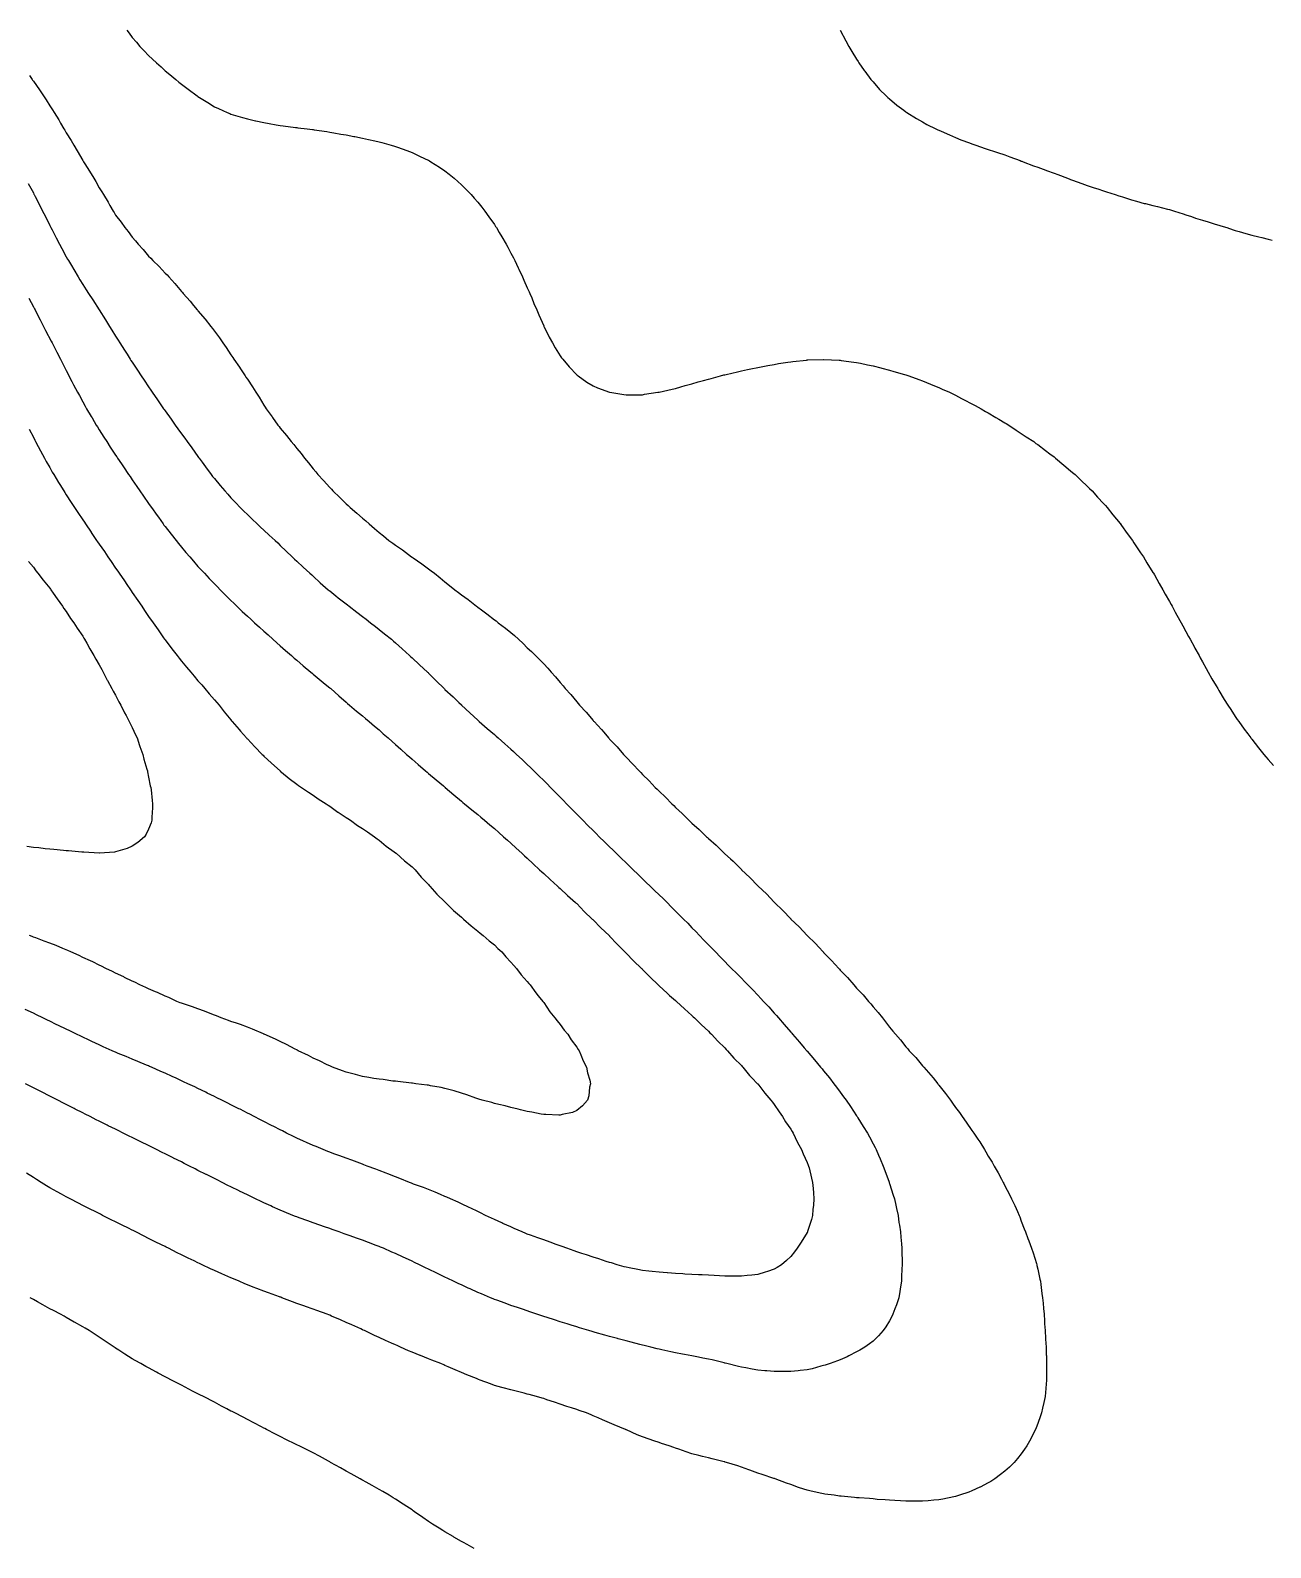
# Model space of a CAD drawing. Extents: x -717077 to -715000, y -984627 to -984000.
# Drawn here: x -715755.7 to -715680.3, y -984335.7 to -984243.5 of the extents above; entities that cross this region are included whole.
import ezdxf

# ---------------------------------------------------------------- set-up
doc = ezdxf.new("R2010")
doc.units = 0
doc.layers.add('buffer_B1_0_1_clip', color=7, linetype='Continuous')

msp = doc.modelspace()

# ---------------------------------------------------------------- linework, layer by layer
at = {"layer": 'buffer_B1_0_1_clip'}
for points in [[(-715749.824, -984243.5), (-715749.684, -984243.689), (-715749.496, -984243.951), (-715749.24, -984244.245), (-715749.022, -984244.5), (-715748.761, -984244.766), (-715748.496, -984245.05), (-715748.26, -984245.265), (-715748.013, -984245.5), (-715747.738, -984245.743), (-715747.496, -984245.969), (-715747.2, -984246.204), (-715746.849, -984246.5), (-715746.654, -984246.659), (-715746.496, -984246.794), (-715746.084, -984247.089), (-715745.545, -984247.5), (-715745.516, -984247.521), (-715745.496, -984247.538), (-715745.399, -984247.597), (-715744.897, -984247.901), (-715744.496, -984248.156), (-715744.258, -984248.262), (-715743.726, -984248.5), (-715743.566, -984248.571), (-715743.496, -984248.601), (-715743.353, -984248.643), (-715742.8, -984248.805), (-715742.496, -984248.893), (-715742.002, -984249.007), (-715741.985, -984249.011), (-715741.496, -984249.126), (-715741.175, -984249.18), (-715740.741, -984249.255), (-715740.496, -984249.297), (-715740.315, -984249.32), (-715739.583, -984249.413), (-715739.496, -984249.424), (-715739.427, -984249.432), (-715738.863, -984249.5), (-715738.537, -984249.542), (-715738.496, -984249.547), (-715738.44, -984249.556), (-715737.666, -984249.671), (-715737.496, -984249.699), (-715737.254, -984249.742), (-715736.812, -984249.817), (-715736.496, -984249.875), (-715736.031, -984249.965), (-715735.972, -984249.976), (-715735.496, -984250.069), (-715735.144, -984250.149), (-715734.759, -984250.237), (-715734.496, -984250.297), (-715734.336, -984250.341), (-715733.754, -984250.5), (-715733.556, -984250.56), (-715733.496, -984250.578), (-715733.373, -984250.623), (-715732.821, -984250.826), (-715732.496, -984250.945), (-715732.117, -984251.122), (-715731.657, -984251.339), (-715731.496, -984251.415), (-715731.442, -984251.446), (-715731.349, -984251.5), (-715730.835, -984251.839), (-715730.496, -984252.063), (-715730.25, -984252.255), (-715729.936, -984252.5), (-715729.705, -984252.71), (-715729.496, -984252.896), (-715729.196, -984253.201), (-715728.899, -984253.5), (-715728.713, -984253.718), (-715728.496, -984253.966), (-715728.259, -984254.264), (-715728.069, -984254.5), (-715727.836, -984254.84), (-715727.496, -984255.316), (-715727.422, -984255.427), (-715727.372, -984255.5), (-715727.201, -984255.796), (-715727.051, -984256.056), (-715726.782, -984256.5), (-715726.686, -984256.691), (-715726.496, -984257.044), (-715726.341, -984257.346), (-715726.257, -984257.5), (-715726.049, -984257.947), (-715726.016, -984258.021), (-715725.782, -984258.5), (-715725.699, -984258.704), (-715725.496, -984259.16), (-715725.391, -984259.396), (-715725.339, -984259.5), (-715725.228, -984259.768), (-715725.098, -984260.103), (-715724.918, -984260.5), (-715724.8, -984260.804), (-715724.496, -984261.473), (-715724.487, -984261.492), (-715724.482, -984261.5), (-715724.468, -984261.528), (-715724.16, -984262.165), (-715723.968, -984262.5), (-715723.803, -984262.808), (-715723.496, -984263.295), (-715723.41, -984263.415), (-715723.338, -984263.5), (-715722.958, -984263.963), (-715722.496, -984264.438), (-715722.462, -984264.467), (-715722.415, -984264.5), (-715721.879, -984264.884), (-715721.496, -984265.119), (-715721.231, -984265.235), (-715720.498, -984265.498), (-715720.496, -984265.499), (-715720.495, -984265.499), (-715720.488, -984265.5), (-715719.641, -984265.645), (-715719.496, -984265.664), (-715719.339, -984265.658), (-715718.651, -984265.656), (-715718.496, -984265.649), (-715718.371, -984265.625), (-715717.563, -984265.5), (-715717.504, -984265.492), (-715717.496, -984265.491), (-715717.484, -984265.489), (-715716.691, -984265.305), (-715716.496, -984265.27), (-715716.178, -984265.182), (-715715.898, -984265.098), (-715715.496, -984264.996), (-715715.117, -984264.879), (-715714.786, -984264.791), (-715714.496, -984264.707), (-715714.338, -984264.658), (-715713.767, -984264.5), (-715713.549, -984264.447), (-715713.496, -984264.436), (-715713.414, -984264.419), (-715712.738, -984264.258), (-715712.496, -984264.208), (-715712.125, -984264.13), (-715711.915, -984264.081), (-715711.496, -984263.997), (-715711.079, -984263.917), (-715710.877, -984263.882), (-715710.496, -984263.811), (-715710.231, -984263.765), (-715709.679, -984263.684), (-715709.496, -984263.653), (-715709.361, -984263.635), (-715708.542, -984263.547), (-715708.496, -984263.541), (-715708.457, -984263.538), (-715707.502, -984263.507), (-715707.496, -984263.506), (-715707.489, -984263.507), (-715706.55, -984263.555), (-715706.496, -984263.557), (-715706.431, -984263.565), (-715705.663, -984263.668), (-715705.496, -984263.69), (-715705.256, -984263.74), (-715704.824, -984263.829), (-715704.496, -984263.898), (-715704.017, -984264.022), (-715703.96, -984264.036), (-715703.496, -984264.155), (-715703.229, -984264.233), (-715702.579, -984264.417), (-715702.496, -984264.441), (-715702.451, -984264.456), (-715702.317, -984264.5), (-715701.723, -984264.728), (-715701.496, -984264.811), (-715701.007, -984265.012), (-715700.969, -984265.027), (-715700.496, -984265.218), (-715700.3, -984265.305), (-715699.853, -984265.5), (-715699.616, -984265.621), (-715699.496, -984265.68), (-715699.115, -984265.881), (-715698.959, -984265.964), (-715698.496, -984266.202), (-715698.302, -984266.307), (-715697.933, -984266.5), (-715697.661, -984266.666), (-715697.496, -984266.761), (-715697.035, -984267.039), (-715696.852, -984267.143), (-715696.496, -984267.351), (-715696.403, -984267.408), (-715696.245, -984267.5), (-715695.798, -984267.803), (-715695.496, -984267.998), (-715695.197, -984268.202), (-715694.74, -984268.5), (-715694.601, -984268.606), (-715694.495, -984268.682), (-715694.032, -984269.037), (-715693.754, -984269.242), (-715693.495, -984269.433), (-715693.458, -984269.463), (-715693.407, -984269.5), (-715692.917, -984269.922), (-715692.495, -984270.271), (-715692.373, -984270.378), (-715692.227, -984270.5), (-715691.859, -984270.864), (-715691.495, -984271.21), (-715691.349, -984271.354), (-715691.195, -984271.5), (-715690.865, -984271.87), (-715690.495, -984272.268), (-715690.385, -984272.39), (-715690.282, -984272.5), (-715689.935, -984272.94), (-715689.495, -984273.471), (-715689.482, -984273.487), (-715689.471, -984273.5), (-715689.409, -984273.587), (-715689.067, -984274.072), (-715688.744, -984274.5), (-715688.65, -984274.655), (-715688.495, -984274.886), (-715688.252, -984275.257), (-715688.079, -984275.5), (-715687.864, -984275.869), (-715687.495, -984276.443), (-715687.473, -984276.478), (-715687.458, -984276.5), (-715687.411, -984276.585), (-715687.117, -984277.122), (-715686.888, -984277.5), (-715686.754, -984277.759), (-715686.495, -984278.212), (-715686.392, -984278.397), (-715686.329, -984278.5), (-715686.139, -984278.857), (-715686.041, -984279.046), (-715685.782, -984279.5), (-715685.687, -984279.692), (-715685.495, -984280.039), (-715685.334, -984280.339), (-715685.238, -984280.5), (-715684.982, -984280.987), (-715684.946, -984281.05), (-715684.692, -984281.5), (-715684.627, -984281.632), (-715684.495, -984281.868), (-715684.274, -984282.279), (-715684.144, -984282.501), (-715683.912, -984282.918), (-715683.655, -984283.341), (-715683.56, -984283.501), (-715683.537, -984283.542), (-715683.495, -984283.61), (-715683.165, -984284.17), (-715682.951, -984284.501), (-715682.776, -984284.782), (-715682.495, -984285.195), (-715682.375, -984285.38), (-715682.29, -984285.501), (-715681.962, -984285.967), (-715681.743, -984286.253), (-715681.555, -984286.501), (-715681.53, -984286.535), (-715681.495, -984286.578), (-715681.094, -984287.099), (-715680.756, -984287.501), (-715680.638, -984287.643), (-715680.495, -984287.802), (-715680.176, -984288.181)], [(-715706.494, -984243.502), (-715706.157, -984244.161), (-715705.964, -984244.5), (-715705.795, -984244.799), (-715705.496, -984245.274), (-715705.41, -984245.415), (-715705.352, -984245.5), (-715705.028, -984245.967), (-715705.002, -984246.007), (-715704.627, -984246.5), (-715704.569, -984246.573), (-715704.496, -984246.655), (-715704.099, -984247.103), (-715703.702, -984247.5), (-715703.595, -984247.6), (-715703.496, -984247.683), (-715703.051, -984248.056), (-715702.623, -984248.373), (-715702.496, -984248.469), (-715702.478, -984248.483), (-715702.451, -984248.5), (-715701.865, -984248.87), (-715701.496, -984249.077), (-715701.224, -984249.229), (-715700.674, -984249.5), (-715700.552, -984249.557), (-715700.496, -984249.58), (-715700.353, -984249.643), (-715699.863, -984249.868), (-715699.496, -984250.022), (-715699.159, -984250.164), (-715698.636, -984250.36), (-715698.496, -984250.415), (-715698.435, -984250.44), (-715698.262, -984250.5), (-715697.691, -984250.696), (-715697.496, -984250.753), (-715697.115, -984250.881), (-715696.939, -984250.944), (-715696.496, -984251.084), (-715696.196, -984251.201), (-715695.563, -984251.433), (-715695.496, -984251.458), (-715695.466, -984251.47), (-715695.387, -984251.5), (-715694.744, -984251.749), (-715694.495, -984251.837), (-715694.011, -984252.016), (-715693.964, -984252.031), (-715693.495, -984252.196), (-715693.276, -984252.281), (-715692.682, -984252.5), (-715692.548, -984252.552), (-715692.495, -984252.572), (-715692.383, -984252.613), (-715691.82, -984252.825), (-715691.495, -984252.938), (-715691.077, -984253.081), (-715690.842, -984253.154), (-715690.495, -984253.267), (-715690.322, -984253.327), (-715689.783, -984253.5), (-715689.569, -984253.574), (-715689.495, -984253.599), (-715689.355, -984253.641), (-715688.809, -984253.814), (-715688.495, -984253.903), (-715688.023, -984254.028), (-715687.953, -984254.043), (-715687.495, -984254.156), (-715687.225, -984254.229), (-715686.62, -984254.376), (-715686.495, -984254.408), (-715686.425, -984254.43), (-715686.189, -984254.5), (-715685.666, -984254.671), (-715685.495, -984254.727), (-715685.159, -984254.836), (-715684.914, -984254.919), (-715684.495, -984255.05), (-715684.153, -984255.158), (-715683.71, -984255.286), (-715683.495, -984255.351), (-715683.382, -984255.387), (-715683.009, -984255.5), (-715682.625, -984255.63), (-715682.495, -984255.673), (-715682.253, -984255.743), (-715681.858, -984255.863), (-715681.495, -984255.963), (-715681.066, -984256.071), (-715680.886, -984256.11), (-715680.495, -984256.203), (-715680.259, -984256.264)], [(-715755.731, -984246.265), (-715755.569, -984246.5), (-715755.538, -984246.542), (-715755.496, -984246.605), (-715755.124, -984247.129), (-715754.883, -984247.5), (-715754.726, -984247.731), (-715754.496, -984248.103), (-715754.336, -984248.341), (-715754.238, -984248.5), (-715753.953, -984248.958), (-715753.837, -984249.16), (-715753.636, -984249.5), (-715753.583, -984249.587), (-715753.496, -984249.742), (-715753.202, -984250.206), (-715753.027, -984250.5), (-715752.828, -984250.833), (-715752.496, -984251.425), (-715752.466, -984251.471), (-715752.448, -984251.5), (-715752.367, -984251.629), (-715752.078, -984252.082), (-715751.829, -984252.5), (-715751.704, -984252.709), (-715751.496, -984253.086), (-715751.332, -984253.336), (-715751.231, -984253.5), (-715750.955, -984253.96), (-715750.844, -984254.152), (-715750.64, -984254.5), (-715750.584, -984254.589), (-715750.496, -984254.736), (-715750.171, -984255.176), (-715749.938, -984255.5), (-715749.743, -984255.747), (-715749.496, -984256.076), (-715749.296, -984256.3), (-715749.126, -984256.5), (-715748.828, -984256.833), (-715748.496, -984257.229), (-715748.36, -984257.365), (-715748.232, -984257.5), (-715747.863, -984257.868), (-715747.496, -984258.26), (-715747.375, -984258.379), (-715747.264, -984258.5), (-715746.901, -984258.906), (-715746.496, -984259.392), (-715746.444, -984259.448), (-715746.399, -984259.5), (-715745.973, -984259.978), (-715745.765, -984260.231), (-715745.542, -984260.5), (-715745.521, -984260.525), (-715745.496, -984260.557), (-715745.06, -984261.064), (-715744.717, -984261.5), (-715744.62, -984261.625), (-715744.496, -984261.798), (-715744.191, -984262.195), (-715743.977, -984262.5), (-715743.783, -984262.787), (-715743.496, -984263.237), (-715743.387, -984263.391), (-715743.315, -984263.5), (-715742.977, -984263.982), (-715742.909, -984264.087), (-715742.638, -984264.5), (-715742.58, -984264.584), (-715742.496, -984264.717), (-715742.176, -984265.181), (-715741.975, -984265.5), (-715741.789, -984265.794), (-715741.496, -984266.285), (-715741.408, -984266.413), (-715741.352, -984266.5), (-715740.99, -984266.995), (-715740.967, -984267.029), (-715740.638, -984267.5), (-715740.575, -984267.58), (-715740.496, -984267.683), (-715740.124, -984268.129), (-715739.84, -984268.5), (-715739.679, -984268.683), (-715739.496, -984268.914), (-715739.227, -984269.232), (-715739.023, -984269.5), (-715738.783, -984269.788), (-715738.496, -984270.164), (-715738.34, -984270.345), (-715738.215, -984270.5), (-715737.864, -984270.868), (-715737.496, -984271.295), (-715737.393, -984271.398), (-715737.299, -984271.5), (-715736.881, -984271.886), (-715736.496, -984272.281), (-715736.379, -984272.384), (-715736.257, -984272.5), (-715735.84, -984272.845), (-715735.496, -984273.158), (-715735.308, -984273.313), (-715735.102, -984273.5), (-715734.77, -984273.775), (-715734.496, -984274.021), (-715734.225, -984274.23), (-715733.896, -984274.5), (-715733.661, -984274.666), (-715733.496, -984274.793), (-715733.077, -984275.082), (-715732.526, -984275.5), (-715732.508, -984275.513), (-715732.496, -984275.522), (-715732.428, -984275.569), (-715731.91, -984275.915), (-715731.496, -984276.225), (-715731.336, -984276.341), (-715731.141, -984276.5), (-715730.778, -984276.783), (-715730.496, -984277.027), (-715730.226, -984277.231), (-715729.895, -984277.5), (-715729.664, -984277.668), (-715729.496, -984277.802), (-715729.089, -984278.094), (-715728.577, -984278.5), (-715728.53, -984278.534), (-715728.496, -984278.562), (-715728.269, -984278.727), (-715727.95, -984278.955), (-715727.496, -984279.32), (-715727.39, -984279.395), (-715727.256, -984279.5), (-715726.821, -984279.826), (-715726.496, -984280.096), (-715726.272, -984280.277), (-715726.03, -984280.5), (-715725.753, -984280.758), (-715725.496, -984281.023), (-715725.249, -984281.254), (-715725.007, -984281.5), (-715724.743, -984281.748), (-715724.496, -984282.005), (-715724.249, -984282.254), (-715724.037, -984282.501), (-715723.779, -984282.784), (-715723.496, -984283.137), (-715723.325, -984283.329), (-715723.188, -984283.501), (-715722.854, -984283.859), (-715722.496, -984284.302), (-715722.401, -984284.406), (-715722.324, -984284.501), (-715721.92, -984284.925), (-715721.496, -984285.442), (-715721.467, -984285.472), (-715721.444, -984285.501), (-715720.981, -984285.986), (-715720.856, -984286.14), (-715720.558, -984286.501), (-715720.528, -984286.533), (-715720.496, -984286.572), (-715720.04, -984287.045), (-715719.653, -984287.501), (-715719.575, -984287.58), (-715719.496, -984287.671), (-715719.079, -984288.083), (-715718.707, -984288.501), (-715718.599, -984288.604), (-715718.496, -984288.719), (-715718.096, -984289.101), (-715717.729, -984289.501), (-715717.609, -984289.614), (-715717.496, -984289.735), (-715717.099, -984290.104), (-715716.724, -984290.501), (-715716.604, -984290.609), (-715716.496, -984290.723), (-715716.087, -984291.091), (-715715.687, -984291.501), (-715715.585, -984291.59), (-715715.496, -984291.679), (-715715.056, -984292.061), (-715714.611, -984292.501), (-715714.548, -984292.553), (-715714.496, -984292.603), (-715714.015, -984293.019), (-715713.534, -984293.501), (-715713.513, -984293.518), (-715713.496, -984293.536), (-715713.149, -984293.847), (-715712.987, -984293.992), (-715712.496, -984294.5), (-715712.495, -984294.5), (-715712.495, -984294.501), (-715711.974, -984294.979), (-715711.496, -984295.487), (-715711.488, -984295.493), (-715711.482, -984295.501), (-715710.97, -984295.975), (-715710.496, -984296.483), (-715710.486, -984296.491), (-715710.478, -984296.501), (-715709.97, -984296.975), (-715709.496, -984297.486), (-715709.488, -984297.493), (-715709.481, -984297.501), (-715708.974, -984297.979), (-715708.496, -984298.497), (-715708.494, -984298.499), (-715708.492, -984298.501), (-715707.984, -984298.989), (-715707.78, -984299.216), (-715707.522, -984299.501), (-715707.509, -984299.514), (-715707.496, -984299.529), (-715707.01, -984300.015), (-715706.584, -984300.501), (-715706.541, -984300.546), (-715706.496, -984300.601), (-715706.053, -984301.058), (-715705.671, -984301.501), (-715705.586, -984301.591), (-715705.496, -984301.697), (-715705.104, -984302.109), (-715704.774, -984302.501), (-715704.64, -984302.645), (-715704.496, -984302.825), (-715704.177, -984303.183), (-715703.93, -984303.501), (-715703.734, -984303.74), (-715703.496, -984304.067), (-715703.296, -984304.301), (-715703.141, -984304.501), (-715702.836, -984304.841), (-715702.496, -984305.272), (-715702.386, -984305.391), (-715702.295, -984305.501), (-715701.908, -984305.913), (-715701.496, -984306.412), (-715701.453, -984306.458), (-715701.416, -984306.501), (-715700.979, -984306.984), (-715700.854, -984307.142), (-715700.567, -984307.501), (-715700.535, -984307.54), (-715700.496, -984307.594), (-715700.087, -984308.092), (-715699.79, -984308.501), (-715699.669, -984308.674), (-715699.496, -984308.941), (-715699.255, -984309.26), (-715699.084, -984309.501), (-715698.835, -984309.84), (-715698.496, -984310.345), (-715698.428, -984310.433), (-715698.381, -984310.501), (-715698.13, -984310.866), (-715698.019, -984311.025), (-715697.718, -984311.501), (-715697.638, -984311.643), (-715697.496, -984311.906), (-715697.269, -984312.274), (-715697.136, -984312.501), (-715696.904, -984312.909), (-715696.696, -984313.3), (-715696.587, -984313.501), (-715696.558, -984313.563), (-715696.496, -984313.696), (-715696.219, -984314.224), (-715696.079, -984314.501), (-715695.891, -984314.896), (-715695.726, -984315.27), (-715695.621, -984315.501), (-715695.589, -984315.594), (-715695.496, -984315.859), (-715695.315, -984316.32), (-715695.243, -984316.501), (-715695.097, -984316.899), (-715695.043, -984317.048), (-715694.878, -984317.501), (-715694.779, -984317.784), (-715694.578, -984318.418), (-715694.55, -984318.501), (-715694.541, -984318.546), (-715694.495, -984318.77), (-715694.362, -984319.367), (-715694.332, -984319.501), (-715694.305, -984319.691), (-715694.236, -984320.241), (-715694.198, -984320.501), (-715694.168, -984320.828), (-715694.145, -984321.15), (-715694.112, -984321.501), (-715694.084, -984321.912), (-715694.076, -984322.081), (-715694.047, -984322.501), (-715694.021, -984322.975), (-715694.019, -984323.024), (-715693.991, -984323.501), (-715693.974, -984323.979), (-715693.971, -984324.025), (-715693.953, -984324.501), (-715693.957, -984324.962), (-715693.956, -984325.04), (-715693.959, -984325.501), (-715694.002, -984325.994), (-715694.003, -984326.008), (-715694.048, -984326.501), (-715694.123, -984326.873), (-715694.209, -984327.214), (-715694.272, -984327.501), (-715694.324, -984327.672), (-715694.495, -984328.151), (-715694.587, -984328.409), (-715694.626, -984328.501), (-715694.763, -984328.768), (-715694.915, -984329.081), (-715695.153, -984329.501), (-715695.289, -984329.707), (-715695.496, -984329.98), (-715695.723, -984330.273), (-715695.928, -984330.501), (-715696.21, -984330.786), (-715696.496, -984331.039), (-715696.748, -984331.248), (-715697.102, -984331.501), (-715697.337, -984331.659), (-715697.496, -984331.751), (-715697.99, -984332.007), (-715698.011, -984332.016), (-715698.496, -984332.241), (-715698.681, -984332.315), (-715699.247, -984332.501), (-715699.435, -984332.561), (-715699.496, -984332.577), (-715699.59, -984332.595), (-715700.251, -984332.745), (-715700.496, -984332.787), (-715700.803, -984332.808), (-715701.154, -984332.842), (-715701.496, -984332.864), (-715701.853, -984332.858), (-715702.136, -984332.861), (-715702.496, -984332.855), (-715702.828, -984332.833), (-715703.177, -984332.819), (-715703.496, -984332.799), (-715703.77, -984332.776), (-715704.248, -984332.748), (-715704.496, -984332.727), (-715704.702, -984332.707), (-715705.333, -984332.664), (-715705.496, -984332.648), (-715705.627, -984332.633), (-715706.436, -984332.56), (-715706.496, -984332.554), (-715706.541, -984332.546), (-715706.856, -984332.501), (-715707.42, -984332.425), (-715707.496, -984332.416), (-715707.603, -984332.393), (-715708.246, -984332.251), (-715708.496, -984332.199), (-715708.954, -984332.042), (-715709.016, -984332.021), (-715709.496, -984331.852), (-715709.752, -984331.757), (-715710.45, -984331.501), (-715710.484, -984331.489), (-715710.496, -984331.485), (-715710.518, -984331.478), (-715711.234, -984331.239), (-715711.496, -984331.156), (-715711.978, -984330.983), (-715712.035, -984330.961), (-715712.496, -984330.793), (-715712.716, -984330.721), (-715713.401, -984330.501), (-715713.475, -984330.48), (-715713.496, -984330.474), (-715713.531, -984330.465), (-715714.277, -984330.282), (-715714.496, -984330.231), (-715714.858, -984330.138), (-715715.076, -984330.082), (-715715.496, -984329.974), (-715715.852, -984329.857), (-715716.293, -984329.703), (-715716.496, -984329.635), (-715716.595, -984329.6), (-715716.874, -984329.501), (-715717.342, -984329.347), (-715717.496, -984329.297), (-715717.806, -984329.19), (-715718.088, -984329.093), (-715718.496, -984328.951), (-715718.815, -984328.82), (-715719.462, -984328.534), (-715719.496, -984328.52), (-715719.509, -984328.514), (-715719.538, -984328.501), (-715720.216, -984328.221), (-715720.496, -984328.103), (-715720.918, -984327.924), (-715721.2, -984327.796), (-715721.496, -984327.666), (-715721.614, -984327.619), (-715721.906, -984327.501), (-715722.342, -984327.347), (-715722.496, -984327.292), (-715722.805, -984327.192), (-715723.095, -984327.1), (-715723.496, -984326.967), (-715723.849, -984326.854), (-715724.299, -984326.698), (-715724.496, -984326.632), (-715724.597, -984326.602), (-715724.935, -984326.501), (-715725.378, -984326.384), (-715725.496, -984326.351), (-715725.695, -984326.302), (-715726.179, -984326.185), (-715726.496, -984326.105), (-715726.97, -984325.975), (-715727.042, -984325.954), (-715727.496, -984325.826), (-715727.736, -984325.741), (-715728.356, -984325.501), (-715728.459, -984325.464), (-715728.496, -984325.449), (-715728.581, -984325.415), (-715729.177, -984325.182), (-715729.496, -984325.051), (-715729.881, -984324.886), (-715730.299, -984324.697), (-715730.496, -984324.61), (-715730.573, -984324.578), (-715730.753, -984324.501), (-715731.286, -984324.291), (-715731.496, -984324.206), (-715731.979, -984324.017), (-715732.003, -984324.008), (-715732.496, -984323.813), (-715732.714, -984323.719), (-715733.196, -984323.501), (-715733.405, -984323.41), (-715733.496, -984323.368), (-715733.734, -984323.263), (-715734.098, -984323.103), (-715734.496, -984322.923), (-715734.785, -984322.79), (-715735.376, -984322.501), (-715735.458, -984322.463), (-715735.496, -984322.444), (-715735.597, -984322.399), (-715736.15, -984322.155), (-715736.496, -984322), (-715736.846, -984321.851), (-715737.384, -984321.612), (-715737.496, -984321.564), (-715737.541, -984321.546), (-715737.656, -984321.501), (-715738.271, -984321.276), (-715738.496, -984321.193), (-715738.964, -984321.033), (-715739.011, -984321.016), (-715739.496, -984320.849), (-715739.751, -984320.756), (-715740.409, -984320.501), (-715740.472, -984320.477), (-715740.496, -984320.468), (-715740.547, -984320.449), (-715741.205, -984320.21), (-715741.496, -984320.101), (-715741.931, -984319.936), (-715742.145, -984319.851), (-715742.496, -984319.715), (-715742.647, -984319.652), (-715742.994, -984319.501), (-715743.345, -984319.35), (-715743.496, -984319.285), (-715743.874, -984319.123), (-715744.044, -984319.049), (-715744.496, -984318.855), (-715744.737, -984318.742), (-715745.237, -984318.501), (-715745.414, -984318.419), (-715745.496, -984318.379), (-715745.728, -984318.269), (-715746.092, -984318.097), (-715746.496, -984317.903), (-715746.764, -984317.769), (-715747.285, -984317.501), (-715747.426, -984317.431), (-715747.496, -984317.395), (-715747.704, -984317.292), (-715748.095, -984317.1), (-715748.496, -984316.902), (-715748.762, -984316.767), (-715749.278, -984316.501), (-715749.423, -984316.428), (-715749.496, -984316.391), (-715749.711, -984316.286), (-715750.094, -984316.099), (-715750.496, -984315.901), (-715750.764, -984315.769), (-715751.287, -984315.501), (-715751.426, -984315.431), (-715751.496, -984315.395), (-715751.704, -984315.293), (-715752.095, -984315.1), (-715752.496, -984314.901), (-715752.76, -984314.764), (-715753.249, -984314.501), (-715753.411, -984314.416), (-715753.496, -984314.369), (-715753.787, -984314.21), (-715754.057, -984314.062), (-715754.496, -984313.818), (-715754.695, -984313.699), (-715755.011, -984313.501), (-715755.311, -984313.316), (-715755.496, -984313.199), (-715755.921, -984312.926)], [(-715755.809, -984252.814), (-715755.496, -984253.398), (-715755.459, -984253.464), (-715755.441, -984253.5), (-715755.383, -984253.613), (-715755.12, -984254.124), (-715754.931, -984254.5), (-715754.784, -984254.789), (-715754.496, -984255.368), (-715754.451, -984255.455), (-715754.428, -984255.5), (-715754.357, -984255.639), (-715754.112, -984256.116), (-715753.915, -984256.5), (-715753.769, -984256.773), (-715753.496, -984257.278), (-715753.415, -984257.419), (-715753.368, -984257.5), (-715753.186, -984257.81), (-715753.045, -984258.05), (-715752.778, -984258.5), (-715752.671, -984258.676), (-715752.496, -984258.962), (-715752.281, -984259.285), (-715752.14, -984259.5), (-715751.887, -984259.892), (-715751.5, -984260.496), (-715751.497, -984260.5), (-715751.497, -984260.501), (-715751.496, -984260.503), (-715751.107, -984261.112), (-715750.862, -984261.5), (-715750.723, -984261.727), (-715750.496, -984262.102), (-715750.337, -984262.342), (-715750.235, -984262.5), (-715749.95, -984262.955), (-715749.799, -984263.198), (-715749.61, -984263.5), (-715749.565, -984263.57), (-715749.496, -984263.68), (-715749.164, -984264.169), (-715748.944, -984264.5), (-715748.764, -984264.768), (-715748.496, -984265.174), (-715748.362, -984265.366), (-715748.272, -984265.5), (-715747.957, -984265.962), (-715747.8, -984266.197), (-715747.595, -984266.5), (-715747.554, -984266.558), (-715747.496, -984266.641), (-715747.134, -984267.139), (-715746.879, -984267.5), (-715746.716, -984267.721), (-715746.496, -984268.027), (-715746.295, -984268.3), (-715746.152, -984268.5), (-715745.876, -984268.88), (-715745.496, -984269.406), (-715745.456, -984269.461), (-715745.427, -984269.5), (-715745.241, -984269.755), (-715745.034, -984270.039), (-715744.692, -984270.5), (-715744.606, -984270.61), (-715744.496, -984270.748), (-715744.153, -984271.158), (-715743.863, -984271.5), (-715743.69, -984271.695), (-715743.496, -984271.907), (-715743.207, -984272.212), (-715742.929, -984272.5), (-715742.713, -984272.718), (-715742.496, -984272.931), (-715742.206, -984273.211), (-715741.902, -984273.5), (-715741.693, -984273.698), (-715741.496, -984273.879), (-715741.173, -984274.177), (-715740.816, -984274.5), (-715740.651, -984274.656), (-715740.496, -984274.802), (-715740.144, -984275.149), (-715739.778, -984275.5), (-715739.635, -984275.639), (-715739.496, -984275.769), (-715739.117, -984276.122), (-715738.694, -984276.5), (-715738.591, -984276.596), (-715738.496, -984276.682), (-715738.069, -984277.074), (-715737.581, -984277.5), (-715737.535, -984277.54), (-715737.496, -984277.573), (-715737.123, -984277.873), (-715736.982, -984277.987), (-715736.496, -984278.362), (-715736.417, -984278.422), (-715736.314, -984278.5), (-715735.854, -984278.858), (-715735.496, -984279.129), (-715735.285, -984279.29), (-715735.011, -984279.5), (-715734.724, -984279.729), (-715734.496, -984279.909), (-715734.166, -984280.171), (-715733.751, -984280.5), (-715733.613, -984280.618), (-715733.496, -984280.721), (-715733.089, -984281.094), (-715732.641, -984281.5), (-715732.566, -984281.571), (-715732.496, -984281.636), (-715732.047, -984282.052), (-715731.558, -984282.501), (-715731.526, -984282.531), (-715731.496, -984282.561), (-715731.024, -984283.029), (-715730.546, -984283.501), (-715730.52, -984283.525), (-715730.496, -984283.549), (-715730.007, -984284.012), (-715729.656, -984284.34), (-715729.496, -984284.49), (-715729.49, -984284.495), (-715729.485, -984284.501), (-715728.977, -984284.982), (-715728.496, -984285.43), (-715728.459, -984285.464), (-715728.419, -984285.501), (-715727.925, -984285.929), (-715727.496, -984286.294), (-715727.386, -984286.391), (-715727.265, -984286.501), (-715726.855, -984286.859), (-715726.496, -984287.173), (-715726.325, -984287.33), (-715726.144, -984287.501), (-715725.808, -984287.813), (-715725.496, -984288.104), (-715725.295, -984288.3), (-715725.093, -984288.501), (-715724.792, -984288.797), (-715724.496, -984289.088), (-715724.291, -984289.296), (-715724.093, -984289.501), (-715723.797, -984289.801), (-715723.496, -984290.104), (-715723.3, -984290.305), (-715723.113, -984290.501), (-715722.807, -984290.812), (-715722.496, -984291.125), (-715722.309, -984291.314), (-715722.127, -984291.501), (-715721.812, -984291.817), (-715721.496, -984292.13), (-715721.309, -984292.314), (-715721.125, -984292.501), (-715720.808, -984292.813), (-715720.496, -984293.117), (-715720.301, -984293.306), (-715720.104, -984293.501), (-715719.795, -984293.8), (-715719.496, -984294.09), (-715719.286, -984294.291), (-715719.07, -984294.501), (-715718.778, -984294.783), (-715718.496, -984295.056), (-715718.268, -984295.272), (-715718.033, -984295.501), (-715717.761, -984295.766), (-715717.496, -984296.026), (-715717.253, -984296.258), (-715717.009, -984296.501), (-715716.751, -984296.756), (-715716.496, -984297.014), (-715716.25, -984297.255), (-715716.01, -984297.501), (-715715.755, -984297.76), (-715715.496, -984298.027), (-715715.26, -984298.265), (-715715.034, -984298.501), (-715714.769, -984298.774), (-715714.496, -984299.061), (-715714.277, -984299.282), (-715714.069, -984299.501), (-715713.784, -984299.789), (-715713.496, -984300.083), (-715713.287, -984300.292), (-715713.086, -984300.501), (-715712.789, -984300.794), (-715712.496, -984301.097), (-715712.294, -984301.299), (-715712.104, -984301.501), (-715711.803, -984301.808), (-715711.496, -984302.133), (-715711.315, -984302.32), (-715711.153, -984302.501), (-715710.834, -984302.839), (-715710.496, -984303.218), (-715710.361, -984303.366), (-715710.246, -984303.501), (-715709.893, -984303.898), (-715709.496, -984304.37), (-715709.434, -984304.439), (-715709.383, -984304.501), (-715708.967, -984304.972), (-715708.675, -984305.321), (-715708.524, -984305.501), (-715708.511, -984305.516), (-715708.496, -984305.534), (-715708.046, -984306.051), (-715707.679, -984306.501), (-715707.596, -984306.601), (-715707.496, -984306.728), (-715707.146, -984307.151), (-715706.875, -984307.501), (-715706.711, -984307.716), (-715706.496, -984308.016), (-715706.285, -984308.29), (-715706.133, -984308.501), (-715705.874, -984308.879), (-715705.496, -984309.457), (-715705.477, -984309.482), (-715705.465, -984309.501), (-715705.413, -984309.583), (-715705.088, -984310.093), (-715704.841, -984310.501), (-715704.72, -984310.725), (-715704.496, -984311.154), (-715704.372, -984311.377), (-715704.307, -984311.501), (-715704.163, -984311.833), (-715704.061, -984312.066), (-715703.873, -984312.501), (-715703.775, -984312.78), (-715703.522, -984313.475), (-715703.512, -984313.501), (-715703.509, -984313.514), (-715703.496, -984313.557), (-715703.269, -984314.274), (-715703.196, -984314.501), (-715703.113, -984314.883), (-715703.073, -984315.078), (-715702.978, -984315.501), (-715702.922, -984315.927), (-715702.893, -984316.103), (-715702.838, -984316.501), (-715702.817, -984316.822), (-715702.778, -984317.219), (-715702.758, -984317.501), (-715702.757, -984317.762), (-715702.735, -984318.261), (-715702.733, -984318.501), (-715702.748, -984318.754), (-715702.76, -984319.236), (-715702.777, -984319.501), (-715702.832, -984319.837), (-715702.868, -984320.128), (-715702.935, -984320.501), (-715703.071, -984320.925), (-715703.17, -984321.175), (-715703.288, -984321.501), (-715703.354, -984321.642), (-715703.496, -984321.899), (-715703.724, -984322.272), (-715703.885, -984322.501), (-715704.173, -984322.823), (-715704.496, -984323.132), (-715704.703, -984323.293), (-715705.004, -984323.501), (-715705.306, -984323.69), (-715705.496, -984323.796), (-715705.963, -984324.033), (-715706.078, -984324.083), (-715706.496, -984324.276), (-715706.655, -984324.342), (-715707.1, -984324.501), (-715707.397, -984324.6), (-715707.496, -984324.627), (-715707.661, -984324.666), (-715708.184, -984324.812), (-715708.496, -984324.879), (-715708.92, -984324.926), (-715709.051, -984324.945), (-715709.496, -984324.99), (-715709.984, -984324.99), (-715710.006, -984324.99), (-715710.496, -984324.99), (-715710.941, -984324.946), (-715711.059, -984324.937), (-715711.496, -984324.896), (-715711.83, -984324.835), (-715712.23, -984324.766), (-715712.496, -984324.718), (-715712.67, -984324.675), (-715713.373, -984324.501), (-715713.471, -984324.476), (-715713.496, -984324.47), (-715713.535, -984324.461), (-715714.277, -984324.282), (-715714.496, -984324.234), (-715714.83, -984324.167), (-715715.103, -984324.108), (-715715.496, -984324.032), (-715715.94, -984323.945), (-715716.074, -984323.922), (-715716.496, -984323.843), (-715716.776, -984323.782), (-715717.329, -984323.668), (-715717.496, -984323.632), (-715717.6, -984323.605), (-715718.001, -984323.501), (-715718.395, -984323.4), (-715718.496, -984323.375), (-715718.663, -984323.333), (-715719.19, -984323.195), (-715719.496, -984323.119), (-715719.986, -984322.991), (-715720.012, -984322.985), (-715720.496, -984322.861), (-715720.777, -984322.782), (-715721.382, -984322.614), (-715721.496, -984322.583), (-715721.558, -984322.563), (-715721.758, -984322.501), (-715722.319, -984322.324), (-715722.496, -984322.268), (-715722.833, -984322.163), (-715723.081, -984322.086), (-715723.496, -984321.957), (-715723.844, -984321.849), (-715724.286, -984321.71), (-715724.496, -984321.645), (-715724.605, -984321.61), (-715724.926, -984321.501), (-715725.351, -984321.356), (-715725.496, -984321.305), (-715725.792, -984321.204), (-715726.096, -984321.101), (-715726.496, -984320.964), (-715726.837, -984320.842), (-715727.339, -984320.657), (-715727.496, -984320.6), (-715727.567, -984320.572), (-715727.736, -984320.501), (-715728.27, -984320.275), (-715728.496, -984320.177), (-715728.963, -984319.968), (-715729.082, -984319.914), (-715729.496, -984319.728), (-715729.651, -984319.656), (-715729.971, -984319.501), (-715730.324, -984319.329), (-715730.496, -984319.245), (-715730.987, -984319.01), (-715730.999, -984319.004), (-715731.496, -984318.764), (-715731.674, -984318.679), (-715732.037, -984318.501), (-715732.347, -984318.352), (-715732.496, -984318.279), (-715732.902, -984318.094), (-715733.031, -984318.036), (-715733.496, -984317.825), (-715733.722, -984317.727), (-715734.237, -984317.501), (-715734.419, -984317.424), (-715734.496, -984317.391), (-715734.673, -984317.323), (-715735.139, -984317.144), (-715735.496, -984317.009), (-715735.871, -984316.876), (-715736.255, -984316.741), (-715736.496, -984316.656), (-715736.611, -984316.616), (-715736.93, -984316.501), (-715737.347, -984316.352), (-715737.496, -984316.298), (-715737.806, -984316.191), (-715738.088, -984316.093), (-715738.496, -984315.953), (-715738.83, -984315.834), (-715739.348, -984315.648), (-715739.496, -984315.596), (-715739.564, -984315.569), (-715739.729, -984315.501), (-715740.27, -984315.275), (-715740.496, -984315.179), (-715740.967, -984314.972), (-715741.07, -984314.927), (-715741.496, -984314.738), (-715741.658, -984314.663), (-715741.995, -984314.501), (-715742.332, -984314.337), (-715742.496, -984314.256), (-715742.972, -984314.024), (-715743.004, -984314.009), (-715743.496, -984313.768), (-715743.675, -984313.68), (-715744.027, -984313.501), (-715744.338, -984313.343), (-715744.496, -984313.261), (-715744.971, -984313.025), (-715745.004, -984313.009), (-715745.496, -984312.764), (-715745.671, -984312.676), (-715746.016, -984312.501), (-715746.334, -984312.339), (-715746.496, -984312.256), (-715746.978, -984312.018), (-715747.002, -984312.007), (-715747.496, -984311.763), (-715747.671, -984311.676), (-715748.017, -984311.501), (-715748.336, -984311.341), (-715748.496, -984311.26), (-715748.966, -984311.031), (-715749.006, -984311.011), (-715749.496, -984310.772), (-715749.677, -984310.682), (-715750.036, -984310.501), (-715750.344, -984310.349), (-715750.496, -984310.273), (-715750.942, -984310.054), (-715751.014, -984310.019), (-715751.496, -984309.784), (-715751.683, -984309.688), (-715752.047, -984309.501), (-715752.347, -984309.352), (-715752.496, -984309.277), (-715752.948, -984309.048), (-715753.011, -984309.016), (-715753.496, -984308.772), (-715753.674, -984308.679), (-715754.009, -984308.501), (-715754.331, -984308.336), (-715754.496, -984308.251), (-715754.994, -984307.998), (-715755.002, -984307.994), (-715755.496, -984307.744), (-715755.657, -984307.662), (-715755.973, -984307.501)], [(-715755.776, -984259.78), (-715755.496, -984260.307), (-715755.429, -984260.434), (-715755.394, -984260.5), (-715755.285, -984260.711), (-715755.09, -984261.095), (-715754.877, -984261.5), (-715754.748, -984261.753), (-715754.404, -984262.409), (-715754.356, -984262.5), (-715754.213, -984262.783), (-715754.068, -984263.073), (-715753.849, -984263.5), (-715753.73, -984263.734), (-715753.496, -984264.189), (-715753.389, -984264.394), (-715753.332, -984264.5), (-715753.157, -984264.84), (-715753.047, -984265.052), (-715752.811, -984265.5), (-715752.701, -984265.706), (-715752.496, -984266.082), (-715752.345, -984266.35), (-715752.259, -984266.5), (-715751.98, -984266.984), (-715751.933, -984267.063), (-715751.676, -984267.5), (-715751.607, -984267.612), (-715751.496, -984267.792), (-715751.219, -984268.223), (-715751.039, -984268.5), (-715750.824, -984268.829), (-715750.496, -984269.324), (-715750.425, -984269.429), (-715750.376, -984269.5), (-715750.143, -984269.853), (-715750.026, -984270.031), (-715749.712, -984270.5), (-715749.624, -984270.629), (-715749.496, -984270.818), (-715749.216, -984271.221), (-715749.021, -984271.5), (-715748.806, -984271.811), (-715748.496, -984272.257), (-715748.395, -984272.399), (-715748.322, -984272.5), (-715747.981, -984272.985), (-715747.903, -984273.093), (-715747.611, -984273.5), (-715747.562, -984273.567), (-715747.496, -984273.657), (-715747.126, -984274.13), (-715746.831, -984274.5), (-715746.682, -984274.686), (-715746.496, -984274.916), (-715746.226, -984275.231), (-715745.991, -984275.5), (-715745.763, -984275.768), (-715745.496, -984276.078), (-715745.293, -984276.298), (-715745.101, -984276.5), (-715744.812, -984276.816), (-715744.496, -984277.147), (-715744.32, -984277.325), (-715744.143, -984277.5), (-715743.821, -984277.826), (-715743.496, -984278.148), (-715743.317, -984278.322), (-715743.127, -984278.5), (-715742.807, -984278.811), (-715742.496, -984279.099), (-715742.288, -984279.293), (-715742.058, -984279.5), (-715741.765, -984279.769), (-715741.496, -984280.009), (-715741.238, -984280.243), (-715740.944, -984280.5), (-715740.71, -984280.715), (-715740.496, -984280.907), (-715740.181, -984281.186), (-715739.814, -984281.5), (-715739.647, -984281.651), (-715739.496, -984281.784), (-715739.111, -984282.115), (-715738.645, -984282.501), (-715738.565, -984282.57), (-715738.496, -984282.629), (-715738.021, -984283.026), (-715737.766, -984283.23), (-715737.496, -984283.447), (-715737.467, -984283.472), (-715737.433, -984283.501), (-715736.942, -984283.947), (-715736.496, -984284.331), (-715736.406, -984284.411), (-715736.301, -984284.501), (-715735.864, -984284.869), (-715735.496, -984285.162), (-715735.316, -984285.321), (-715735.105, -984285.501), (-715734.776, -984285.781), (-715734.496, -984286.013), (-715734.24, -984286.244), (-715733.95, -984286.501), (-715733.709, -984286.714), (-715733.496, -984286.899), (-715733.181, -984287.186), (-715732.827, -984287.501), (-715732.651, -984287.656), (-715732.496, -984287.791), (-715732.118, -984288.123), (-715731.678, -984288.501), (-715731.58, -984288.585), (-715731.496, -984288.656), (-715731.037, -984289.042), (-715730.583, -984289.413), (-715730.496, -984289.485), (-715730.487, -984289.492), (-715730.477, -984289.501), (-715729.951, -984289.956), (-715729.496, -984290.342), (-715729.41, -984290.415), (-715729.304, -984290.501), (-715728.861, -984290.866), (-715728.496, -984291.159), (-715728.311, -984291.316), (-715728.088, -984291.501), (-715727.768, -984291.773), (-715727.496, -984292.001), (-715727.232, -984292.237), (-715726.931, -984292.501), (-715726.703, -984292.708), (-715726.496, -984292.892), (-715726.181, -984293.186), (-715725.834, -984293.501), (-715725.659, -984293.664), (-715725.496, -984293.812), (-715725.142, -984294.147), (-715724.753, -984294.501), (-715724.62, -984294.625), (-715724.496, -984294.737), (-715724.101, -984295.106), (-715723.661, -984295.501), (-715723.575, -984295.58), (-715723.496, -984295.652), (-715723.057, -984296.062), (-715722.564, -984296.501), (-715722.529, -984296.534), (-715722.496, -984296.565), (-715722.032, -984297.037), (-715721.549, -984297.501), (-715721.523, -984297.528), (-715721.496, -984297.554), (-715721.025, -984298.03), (-715720.53, -984298.501), (-715720.513, -984298.518), (-715720.496, -984298.535), (-715720.03, -984299.035), (-715719.564, -984299.501), (-715719.53, -984299.535), (-715719.496, -984299.57), (-715719.037, -984300.042), (-715718.552, -984300.501), (-715718.524, -984300.529), (-715718.496, -984300.557), (-715718.033, -984301.038), (-715717.545, -984301.501), (-715717.52, -984301.525), (-715717.496, -984301.547), (-715717.007, -984302.012), (-715716.859, -984302.137), (-715716.496, -984302.449), (-715716.469, -984302.474), (-715716.44, -984302.501), (-715715.957, -984302.962), (-715715.496, -984303.362), (-715715.425, -984303.43), (-715715.348, -984303.501), (-715714.924, -984303.929), (-715714.496, -984304.319), (-715714.406, -984304.411), (-715714.312, -984304.501), (-715713.919, -984304.924), (-715713.496, -984305.331), (-715713.414, -984305.419), (-715713.334, -984305.501), (-715712.944, -984305.949), (-715712.496, -984306.401), (-715712.449, -984306.454), (-715712.405, -984306.501), (-715711.993, -984306.998), (-715711.858, -984307.138), (-715711.509, -984307.501), (-715711.503, -984307.508), (-715711.496, -984307.516), (-715711.07, -984308.075), (-715710.695, -984308.501), (-715710.613, -984308.618), (-715710.496, -984308.766), (-715710.207, -984309.212), (-715709.995, -984309.501), (-715709.809, -984309.814), (-715709.496, -984310.269), (-715709.41, -984310.415), (-715709.356, -984310.501), (-715709.221, -984310.775), (-715709.077, -984311.082), (-715708.85, -984311.501), (-715708.749, -984311.754), (-715708.496, -984312.288), (-715708.436, -984312.441), (-715708.411, -984312.501), (-715708.382, -984312.614), (-715708.239, -984313.244), (-715708.171, -984313.501), (-715708.138, -984313.858), (-715708.122, -984314.127), (-715708.085, -984314.501), (-715708.113, -984314.883), (-715708.145, -984315.15), (-715708.173, -984315.501), (-715708.24, -984315.756), (-715708.477, -984316.482), (-715708.482, -984316.501), (-715708.486, -984316.51), (-715708.496, -984316.53), (-715708.86, -984317.136), (-715709.096, -984317.501), (-715709.272, -984317.724), (-715709.496, -984317.992), (-715709.762, -984318.235), (-715710.058, -984318.501), (-715710.321, -984318.675), (-715710.496, -984318.777), (-715710.901, -984318.906), (-715711.042, -984318.954), (-715711.496, -984319.091), (-715711.865, -984319.132), (-715712.151, -984319.156), (-715712.496, -984319.192), (-715712.803, -984319.193), (-715713.179, -984319.184), (-715713.496, -984319.184), (-715713.824, -984319.172), (-715714.145, -984319.151), (-715714.496, -984319.138), (-715714.876, -984319.121), (-715715.099, -984319.104), (-715715.496, -984319.088), (-715715.932, -984319.065), (-715716.05, -984319.055), (-715716.496, -984319.033), (-715716.99, -984318.995), (-715717.001, -984318.995), (-715717.496, -984318.959), (-715717.902, -984318.907), (-715718.11, -984318.886), (-715718.496, -984318.839), (-715718.778, -984318.783), (-715719.31, -984318.686), (-715719.496, -984318.65), (-715719.613, -984318.618), (-715720.043, -984318.501), (-715720.387, -984318.392), (-715720.496, -984318.361), (-715720.701, -984318.295), (-715721.142, -984318.147), (-715721.496, -984318.039), (-715721.899, -984317.904), (-715722.179, -984317.817), (-715722.496, -984317.715), (-715722.653, -984317.658), (-715723.102, -984317.501), (-715723.385, -984317.39), (-715723.496, -984317.349), (-715723.734, -984317.262), (-715724.114, -984317.119), (-715724.496, -984316.987), (-715724.851, -984316.856), (-715725.292, -984316.704), (-715725.496, -984316.632), (-715725.588, -984316.593), (-715725.817, -984316.501), (-715726.285, -984316.29), (-715726.496, -984316.202), (-715726.978, -984315.983), (-715727.04, -984315.956), (-715727.496, -984315.758), (-715727.668, -984315.673), (-715728.037, -984315.501), (-715728.342, -984315.347), (-715728.496, -984315.274), (-715728.933, -984315.063), (-715729.017, -984315.022), (-715729.496, -984314.803), (-715729.701, -984314.706), (-715730.16, -984314.501), (-715730.388, -984314.393), (-715730.496, -984314.346), (-715730.761, -984314.236), (-715731.089, -984314.094), (-715731.496, -984313.934), (-715731.806, -984313.811), (-715732.401, -984313.596), (-715732.496, -984313.56), (-715732.538, -984313.543), (-715732.646, -984313.501), (-715733.246, -984313.251), (-715733.496, -984313.154), (-715733.966, -984312.971), (-715734.059, -984312.937), (-715734.496, -984312.773), (-715734.693, -984312.698), (-715735.217, -984312.501), (-715735.417, -984312.422), (-715735.496, -984312.393), (-715735.665, -984312.331), (-715736.147, -984312.152), (-715736.496, -984312.028), (-715736.882, -984311.887), (-715737.236, -984311.76), (-715737.496, -984311.666), (-715737.614, -984311.619), (-715737.901, -984311.501), (-715738.319, -984311.324), (-715738.496, -984311.25), (-715739.496, -984310.802), (-715739.699, -984310.703), (-715740.111, -984310.501), (-715740.368, -984310.373), (-715740.496, -984310.309), (-715740.885, -984310.111), (-715741.032, -984310.037), (-715741.496, -984309.802), (-715741.694, -984309.699), (-715742.076, -984309.501), (-715742.352, -984309.357), (-715742.496, -984309.282), (-715742.939, -984309.058), (-715743.014, -984309.019), (-715743.496, -984308.778), (-715743.68, -984308.685), (-715744.046, -984308.501), (-715744.346, -984308.351), (-715744.496, -984308.276), (-715744.929, -984308.068), (-715745.019, -984308.024), (-715745.496, -984307.797), (-715745.696, -984307.701), (-715746.114, -984307.501), (-715746.374, -984307.379), (-715746.496, -984307.322), (-715746.823, -984307.173), (-715747.06, -984307.065), (-715747.496, -984306.87), (-715747.751, -984306.756), (-715748.324, -984306.501), (-715748.444, -984306.448), (-715748.496, -984306.426), (-715748.624, -984306.372), (-715749.147, -984306.152), (-715749.496, -984306.008), (-715749.854, -984305.859), (-715750.335, -984305.661), (-715750.496, -984305.595), (-715750.561, -984305.566), (-715750.708, -984305.501), (-715751.251, -984305.256), (-715751.496, -984305.146), (-715751.937, -984304.942), (-715752.155, -984304.841), (-715752.496, -984304.684), (-715752.619, -984304.624), (-715752.873, -984304.501), (-715753.289, -984304.294), (-715753.496, -984304.191), (-715753.959, -984303.964), (-715754.1, -984303.896), (-715754.496, -984303.705), (-715754.633, -984303.638), (-715754.916, -984303.501), (-715755.304, -984303.309), (-715755.496, -984303.216), (-715755.985, -984302.99)], [(-715755.748, -984267.753), (-715755.496, -984268.23), (-715755.404, -984268.409), (-715755.356, -984268.5), (-715755.203, -984268.793), (-715755.063, -984269.067), (-715754.828, -984269.5), (-715754.709, -984269.714), (-715754.496, -984270.082), (-715754.344, -984270.349), (-715754.254, -984270.5), (-715753.972, -984270.976), (-715753.894, -984271.102), (-715753.65, -984271.5), (-715753.59, -984271.594), (-715753.496, -984271.737), (-715753.195, -984272.2), (-715752.997, -984272.5), (-715752.796, -984272.801), (-715752.496, -984273.243), (-715752.392, -984273.397), (-715752.323, -984273.5), (-715751.992, -984273.997), (-715751.978, -984274.018), (-715751.653, -984274.5), (-715751.589, -984274.593), (-715751.496, -984274.727), (-715751.18, -984275.185), (-715750.963, -984275.5), (-715750.772, -984275.777), (-715750.496, -984276.179), (-715750.365, -984276.369), (-715750.275, -984276.5), (-715749.962, -984276.967), (-715749.824, -984277.172), (-715749.603, -984277.5), (-715749.56, -984277.565), (-715749.496, -984277.66), (-715749.152, -984278.156), (-715748.914, -984278.5), (-715748.744, -984278.749), (-715748.496, -984279.116), (-715748.221, -984279.5), (-715747.924, -984279.929), (-715747.583, -984280.414), (-715747.522, -984280.5), (-715747.511, -984280.516), (-715747.496, -984280.537), (-715747.077, -984281.082), (-715746.752, -984281.5), (-715746.641, -984281.646), (-715746.496, -984281.836), (-715746.192, -984282.197), (-715745.932, -984282.501), (-715745.736, -984282.74), (-715745.496, -984283.025), (-715745.272, -984283.277), (-715745.072, -984283.501), (-715744.808, -984283.813), (-715744.496, -984284.182), (-715744.347, -984284.352), (-715744.218, -984284.501), (-715743.9, -984284.905), (-715743.496, -984285.404), (-715743.451, -984285.456), (-715743.412, -984285.501), (-715742.99, -984285.995), (-715742.912, -984286.084), (-715742.546, -984286.501), (-715742.523, -984286.528), (-715742.496, -984286.559), (-715742.039, -984287.043), (-715741.589, -984287.501), (-715741.544, -984287.548), (-715741.496, -984287.597), (-715741.031, -984288.036), (-715740.51, -984288.501), (-715740.503, -984288.508), (-715740.496, -984288.514), (-715740.42, -984288.576), (-715739.955, -984288.96), (-715739.496, -984289.311), (-715739.386, -984289.391), (-715739.218, -984289.501), (-715738.794, -984289.799), (-715738.496, -984289.985), (-715738.189, -984290.194), (-715737.707, -984290.501), (-715737.585, -984290.589), (-715737.496, -984290.648), (-715736.997, -984291.002), (-715736.988, -984291.008), (-715736.496, -984291.33), (-715736.396, -984291.401), (-715736.238, -984291.501), (-715735.804, -984291.809), (-715735.496, -984291.994), (-715735.206, -984292.21), (-715734.771, -984292.501), (-715734.618, -984292.623), (-715734.496, -984292.707), (-715734.062, -984293.066), (-715733.579, -984293.417), (-715733.496, -984293.479), (-715733.484, -984293.489), (-715733.469, -984293.501), (-715732.96, -984293.965), (-715732.496, -984294.329), (-715732.408, -984294.413), (-715732.312, -984294.501), (-715731.943, -984294.948), (-715731.496, -984295.408), (-715731.452, -984295.457), (-715731.406, -984295.501), (-715730.987, -984295.992), (-715730.496, -984296.464), (-715730.478, -984296.482), (-715730.457, -984296.501), (-715729.981, -984296.986), (-715729.496, -984297.389), (-715729.438, -984297.443), (-715729.365, -984297.501), (-715728.91, -984297.915), (-715728.496, -984298.232), (-715728.354, -984298.358), (-715728.166, -984298.501), (-715727.816, -984298.821), (-715727.496, -984299.06), (-715727.275, -984299.28), (-715727.033, -984299.501), (-715726.797, -984299.802), (-715726.496, -984300.115), (-715726.323, -984300.328), (-715726.159, -984300.501), (-715725.875, -984300.88), (-715725.496, -984301.295), (-715725.406, -984301.411), (-715725.325, -984301.501), (-715724.983, -984301.988), (-715724.827, -984302.169), (-715724.548, -984302.501), (-715724.529, -984302.534), (-715724.496, -984302.577), (-715724.131, -984303.136), (-715723.816, -984303.501), (-715723.688, -984303.693), (-715723.496, -984303.907), (-715723.251, -984304.256), (-715723.042, -984304.501), (-715722.832, -984304.837), (-715722.496, -984305.287), (-715722.413, -984305.418), (-715722.353, -984305.501), (-715722.24, -984305.756), (-715722.101, -984306.106), (-715721.895, -984306.501), (-715721.838, -984306.843), (-715721.705, -984307.291), (-715721.661, -984307.501), (-715721.71, -984307.715), (-715721.763, -984308.233), (-715721.847, -984308.501), (-715722.143, -984308.853), (-715722.496, -984309.131), (-715722.754, -984309.242), (-715723.374, -984309.379), (-715723.496, -984309.418), (-715723.577, -984309.42), (-715724.362, -984309.367), (-715724.496, -984309.369), (-715724.652, -984309.344), (-715725.217, -984309.222), (-715725.496, -984309.183), (-715725.914, -984309.082), (-715726.041, -984309.046), (-715726.496, -984308.949), (-715726.844, -984308.849), (-715727.228, -984308.768), (-715727.496, -984308.7), (-715727.647, -984308.652), (-715728.234, -984308.501), (-715728.431, -984308.436), (-715728.496, -984308.42), (-715728.618, -984308.378), (-715729.169, -984308.174), (-715729.496, -984308.069), (-715729.932, -984307.937), (-715730.1, -984307.896), (-715730.496, -984307.788), (-715730.728, -984307.733), (-715731.37, -984307.626), (-715731.496, -984307.599), (-715731.579, -984307.584), (-715732.266, -984307.501), (-715732.467, -984307.471), (-715732.496, -984307.469), (-715732.529, -984307.467), (-715733.358, -984307.363), (-715733.496, -984307.354), (-715733.658, -984307.338), (-715734.247, -984307.252), (-715734.496, -984307.23), (-715734.819, -984307.177), (-715735.113, -984307.118), (-715735.496, -984307.06), (-715735.937, -984306.942), (-715736.088, -984306.908), (-715736.496, -984306.807), (-715736.716, -984306.721), (-715737.318, -984306.501), (-715737.439, -984306.444), (-715737.496, -984306.421), (-715737.649, -984306.348), (-715738.109, -984306.113), (-715738.496, -984305.947), (-715738.788, -984305.793), (-715739.408, -984305.501), (-715739.464, -984305.468), (-715739.496, -984305.453), (-715739.595, -984305.401), (-715740.113, -984305.118), (-715740.496, -984304.944), (-715740.791, -984304.796), (-715741.472, -984304.501), (-715741.488, -984304.493), (-715741.496, -984304.489), (-715741.515, -984304.481), (-715742.179, -984304.184), (-715742.496, -984304.071), (-715742.907, -984303.912), (-715743.164, -984303.832), (-715743.496, -984303.717), (-715743.65, -984303.654), (-715744.079, -984303.501), (-715744.371, -984303.376), (-715744.496, -984303.332), (-715744.764, -984303.232), (-715745.094, -984303.099), (-715745.496, -984302.964), (-715745.831, -984302.836), (-715746.321, -984302.675), (-715746.496, -984302.614), (-715746.575, -984302.58), (-715746.776, -984302.501), (-715747.266, -984302.271), (-715747.496, -984302.177), (-715747.962, -984301.967), (-715748.075, -984301.922), (-715748.496, -984301.745), (-715748.661, -984301.666), (-715749.029, -984301.501), (-715749.337, -984301.342), (-715749.496, -984301.268), (-715749.954, -984301.042), (-715750.009, -984301.014), (-715750.496, -984300.79), (-715750.688, -984300.693), (-715751.094, -984300.501), (-715751.358, -984300.363), (-715751.496, -984300.298), (-715751.888, -984300.109), (-715752.032, -984300.036), (-715752.496, -984299.827), (-715752.717, -984299.722), (-715753.219, -984299.501), (-715753.408, -984299.413), (-715753.496, -984299.376), (-715753.708, -984299.289), (-715754.11, -984299.115), (-715754.496, -984298.967), (-715754.829, -984298.834), (-715755.35, -984298.647), (-715755.496, -984298.592), (-715755.56, -984298.565), (-715755.725, -984298.501)], [(-715755.782, -984275.787), (-715755.496, -984276.133), (-715755.34, -984276.345), (-715755.217, -984276.5), (-715754.905, -984276.91), (-715754.496, -984277.409), (-715754.458, -984277.462), (-715754.429, -984277.5), (-715754.286, -984277.71), (-715754.053, -984278.058), (-715753.729, -984278.5), (-715753.635, -984278.64), (-715753.496, -984278.828), (-715753.23, -984279.235), (-715753.043, -984279.5), (-715752.833, -984279.837), (-715752.496, -984280.327), (-715752.43, -984280.435), (-715752.388, -984280.5), (-715752.254, -984280.742), (-715752.074, -984281.079), (-715751.82, -984281.5), (-715751.708, -984281.713), (-715751.496, -984282.065), (-715751.344, -984282.348), (-715751.253, -984282.501), (-715751.005, -984282.991), (-715750.999, -984283.004), (-715750.719, -984283.501), (-715750.646, -984283.651), (-715750.496, -984283.911), (-715750.295, -984284.3), (-715750.178, -984284.501), (-715749.96, -984284.965), (-715749.868, -984285.128), (-715749.67, -984285.501), (-715749.618, -984285.623), (-715749.496, -984285.859), (-715749.297, -984286.302), (-715749.196, -984286.501), (-715749.046, -984286.951), (-715749.023, -984287.028), (-715748.844, -984287.501), (-715748.783, -984287.788), (-715748.594, -984288.403), (-715748.569, -984288.501), (-715748.561, -984288.566), (-715748.496, -984288.874), (-715748.395, -984289.4), (-715748.367, -984289.501), (-715748.344, -984289.652), (-715748.287, -984290.292), (-715748.251, -984290.501), (-715748.252, -984290.744), (-715748.3, -984291.304), (-715748.301, -984291.501), (-715748.342, -984291.655), (-715748.496, -984292.031), (-715748.648, -984292.348), (-715748.754, -984292.501), (-715749.146, -984292.85), (-715749.496, -984293.077), (-715749.789, -984293.207), (-715750.368, -984293.373), (-715750.496, -984293.418), (-715750.568, -984293.429), (-715751.485, -984293.49), (-715751.496, -984293.491), (-715751.505, -984293.491), (-715752.436, -984293.441), (-715752.496, -984293.442), (-715752.558, -984293.438), (-715753.352, -984293.357), (-715753.496, -984293.351), (-715753.657, -984293.339), (-715754.261, -984293.266), (-715754.496, -984293.251), (-715754.77, -984293.226), (-715755.167, -984293.172), (-715755.496, -984293.145), (-715755.9, -984293.096)], [(-715728.731, -984335.736), (-715729.145, -984335.501), (-715729.371, -984335.376), (-715729.496, -984335.306), (-715729.957, -984335.039), (-715730.006, -984335.011), (-715730.496, -984334.729), (-715730.635, -984334.641), (-715730.851, -984334.501), (-715731.245, -984334.25), (-715731.496, -984334.084), (-715731.842, -984333.848), (-715732.338, -984333.501), (-715732.431, -984333.437), (-715732.496, -984333.391), (-715732.808, -984333.188), (-715733.035, -984333.04), (-715733.496, -984332.747), (-715733.647, -984332.652), (-715733.892, -984332.501), (-715734.274, -984332.279), (-715734.496, -984332.15), (-715734.911, -984331.916), (-715735.288, -984331.709), (-715735.496, -984331.593), (-715735.554, -984331.56), (-715735.656, -984331.501), (-715736.197, -984331.202), (-715736.496, -984331.031), (-715736.836, -984330.841), (-715737.442, -984330.501), (-715737.477, -984330.482), (-715737.496, -984330.471), (-715737.56, -984330.437), (-715738.124, -984330.129), (-715738.496, -984329.93), (-715738.779, -984329.784), (-715739.357, -984329.501), (-715739.452, -984329.457), (-715739.496, -984329.438), (-715739.623, -984329.374), (-715740.119, -984329.124), (-715740.496, -984328.933), (-715740.781, -984328.786), (-715741.344, -984328.501), (-715741.446, -984328.451), (-715741.496, -984328.429), (-715741.648, -984328.349), (-715742.105, -984328.11), (-715742.496, -984327.902), (-715742.758, -984327.763), (-715743.257, -984327.501), (-715743.416, -984327.421), (-715743.496, -984327.383), (-715743.745, -984327.252), (-715744.074, -984327.079), (-715744.496, -984326.852), (-715745.17, -984326.501), (-715745.388, -984326.393), (-715745.496, -984326.341), (-715745.827, -984326.169), (-715746.05, -984326.055), (-715746.496, -984325.817), (-715746.704, -984325.709), (-715747.103, -984325.501), (-715747.366, -984325.371), (-715747.496, -984325.307), (-715747.913, -984325.084), (-715748.021, -984325.026), (-715748.496, -984324.764), (-715748.665, -984324.67), (-715748.962, -984324.501), (-715749.308, -984324.313), (-715749.496, -984324.21), (-715749.933, -984323.938), (-715750.304, -984323.692), (-715750.496, -984323.567), (-715750.536, -984323.541), (-715750.593, -984323.501), (-715751.135, -984323.14), (-715751.496, -984322.892), (-715751.734, -984322.739), (-715752.111, -984322.501), (-715752.354, -984322.359), (-715752.496, -984322.278), (-715752.99, -984321.995), (-715753.018, -984321.979), (-715753.496, -984321.702), (-715753.625, -984321.63), (-715753.856, -984321.501), (-715754.278, -984321.283), (-715754.496, -984321.173), (-715754.929, -984320.934), (-715755.237, -984320.759), (-715755.496, -984320.614), (-715755.567, -984320.572), (-715755.686, -984320.501)]]:
    msp.add_lwpolyline(points, dxfattribs=at)

doc.saveas('drawing.dxf')
